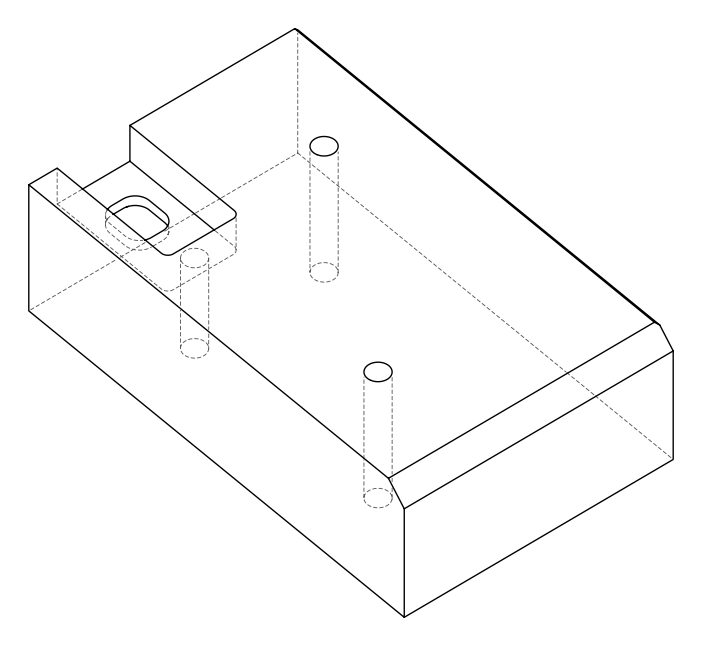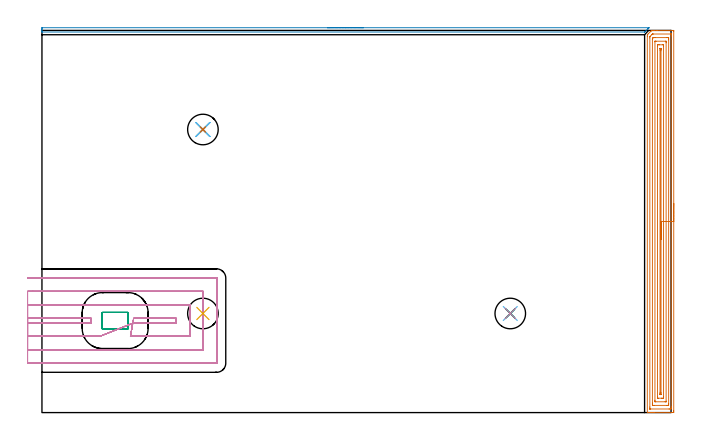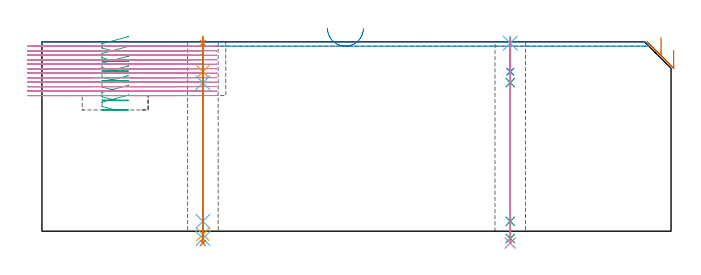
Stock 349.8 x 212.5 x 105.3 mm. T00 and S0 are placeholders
(PLAN: 13 operations, 10 tool changes, 41.7 min)
(1 AREA_MILL | FG_CHAMFER_SURFACE | UGT0205_001 | 10.39 min | 22961 mm3)
(2 AREA_MILL_1 | FG_CHAMFER_SURFACE_1 | UGT0205_001 | 2.85 min | 967 mm3)
(3 MILL_RECTANGULAR_POCKET | POCKET_RECTANGULAR_STRAIGHT | UGT0201_105 | Follow Part, ap 5.5, ae 75% | 1.6 min | 39077 mm3)
(4 MILL_SLOT | SLOT_PARTIAL_RECTANGULAR | NXT0201_013 | Follow Part, ap 2.5, ae 75% | 24.33 min | 144569 mm3)
(5 INDEXABLE_INSERT_DRILL_THROUGH_HOLE_FROM_SOLID | STEP1HOLE | NXT0302_005 | 0.32 min | 17105 mm3)
(6 SPOT_DRILL | STEP1HOLE_1 | NXT0321_9005460120000 | 0.03 min | 10 mm3)
(7 SPOT_DRILL_1 | STEP1HOLE_2 | NXT0321_9005460120000 | 0.03 min | 6 mm3)
(8 DRILL_BLIND_HOLE_INTO_CENTER | STEP1HOLE_1 | NXT0301_082 | 0.08 min | 1474 mm3)
(9 GUN_DRILL_THROUGH_HOLE | STEP1HOLE_1 | UGT0307_008 | 0.54 min | 8522 mm3)
(10 DRILL_TO_ENLARGE_THROUGH_HOLE | STEP1HOLE_1 | UGT0301_044 | 0.46 min | 13887 mm3)
(11 DRILL_BLIND_HOLE_INTO_CENTER_1 | STEP1HOLE_2 | NXT0301_082 | 0.08 min | 1443 mm3)
(12 GUN_DRILL_THROUGH_HOLE_1 | STEP1HOLE_2 | UGT0307_008 | 0.54 min | 8546 mm3)
(13 DRILL_TO_ENLARGE_THROUGH_HOLE_1 | STEP1HOLE_2 | UGT0301_044 | 0.46 min | 13865 mm3)
(TOOL UGT0205_001 | Chamfer Mill 20 x 3 x 45 deg. | D20 FL50 Z2)
(TOOL UGT0201_105 | End Mill 22 mm | D22 FL25 Z2)
(TOOL NXT0201_013 | ENDMILL 10mm | D10 FL30 Z4)
(TOOL NXT0302_005 | Index. Insert Drill 17mm [880-D1700L20-05] | D17 PA176 FL85 Z2)
(TOOL NXT0321_9005460120000 | NC Spot Drill, 142deg, 12mm, Carbide, Uncoated | D12 PA142 FL30 Z2)
(TOOL NXT0301_082 | Carbide Drill 11.1mm [860.1-1110-033A1-MM 2214] | D11.1 PA140 FL55 Z2)
(TOOL UGT0307_008 | Gun Drill 11 mm | D11 PA130 FL24 Z1)
(TOOL UGT0301_044 | Twist Drill 17 mm | D17 PA118 FL125 Z2)
(OP 1 AREA_MILL)
G17 G21 G94 G90
T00 M6
G54
G17 G0 G90 X351.3 Y116.25 S1061 M3
G43 Z115.3 H0
Z100.6
G94 G1 Y116.212 Z99.728 F250.
Y116.098 Z98.864
Y115.909 Z98.012
Y115.647 Z97.18
Y115.313 Z96.374
Y114.91 Z95.6
Y114.441 Z94.864
Y113.91 Z94.172
Y113.321 Z93.529
Y112.678 Z92.94
Y111.986 Z92.409
Y111.25 Z91.94
Y110.476 Z91.537
Y109.67 Z91.203
Y108.838 Z90.941
Y107.986 Z90.752
Y107.122 Z90.638
Y106.25 Z90.6
Y1.124
X351.299 Y0.594 Z90.601
X351.296 Y0.237 Z90.602
X351.293 Y0.01 Z90.605
X350.946 Y0.006 Z90.951
X350.364 Y0. Z91.533
X340.452 Z101.442
X339.868 Z102.03
X339.578 Z102.319
X338.993 Z102.904
X338.703 Z103.193
X338.123 Z103.777
X337.534 Z104.365
X336.954 Z104.945
X336.835 Z105.064
X336.717 Z105.175
X336.659 Z105.232
X336.603 Y0.01 Z105.288
X336.6 Y0.148 Z105.3
Y209.231
X336.607 Y210.101 Z105.293
X336.626 Y210.123 Z105.273
X336.954 Y210.456 Z104.943
X338.266 Y211.768 Z103.63
X338.405 Y211.906 Z103.493
X338.561 Y212.062 Z103.337
X338.703 Y212.205 Z103.192
X338.852 Y212.352 Z103.046
X338.989 Y212.49 Z102.9
X339.136 Y212.498 Z102.757
X339.357 Y212.5 Z102.542
X339.872 Z102.027
X340.452 Z101.443
X341.617 Z100.28
X342.201 Z99.693
X350.946 Z90.951
X351.242 Y212.496 Z90.655
X351.292 Y212.49 Z90.605
X351.299 Y212.438 Z90.599
X351.3 Y211.906 Z90.6
Y106.25
X349.886 Z92.014
Y3.269
X349.885 Y2.567 Z92.015
X349.883 Y2.377 Z92.017
X349.879 Y2.035 Z92.021
X349.558 Y2.009 Z92.342
X349.197 Y2.004 Z92.703
X348.692 Y2. Z93.208
X338.198 Y2.001 Z103.702
X338.064 Y2.004 Z103.836
X338.04 Y2.007 Z103.86
X338.021 Y2.012 Z103.879
X338.02 Y2.041 Z103.88
X338.016 Y2.186 Z103.884
X338.015 Y2.377 Z103.885
X338.014 Y3.079 Z103.886
X338.015 Y208.34 Z103.885
X338.019 Y209.037 Z103.881
X338.022 Y209.06 Z103.878
X338.031 Y209.074 Z103.869
X338.063 Y209.11 Z103.837
X338.181 Y209.232 Z103.719
X339.073 Y210.123 Z102.827
X339.329 Y210.376 Z102.571
X339.414 Y210.456 Z102.486
X339.444 Y210.483 Z102.456
X339.486 Y210.49 Z102.414
X339.578 Y210.493 Z102.322
X340.083 Y210.499 Z101.817
X349.702 Z92.198
X349.836 Y210.496 Z92.064
X349.86 Y210.493 Z92.04
X349.879 Y210.488 Z92.021
X349.88 Y210.459 Z92.02
X349.884 Y210.314 Z92.016
X349.885 Y210.123 Z92.015
X349.886 Y209.421 Z92.014
Y106.25
X348.472 Z93.428
X348.471 Y4.9 Z93.429
X348.466 Y4.16 Z93.434
X348.464 Y4.015 Z93.436
X348.322 Y4.01 Z93.578
X347.604 Y4.001 Z94.296
X347.448 Y4. Z94.452
X340.452 Z101.448
X339.732 Y4.003 Z102.168
X339.578 Y4.009 Z102.322
X339.435 Y4.018 Z102.465
X339.432 Y4.16 Z102.468
X339.43 Y4.311 Z102.47
X339.429 Y5.052 Z102.471
X339.428 Y5.204 Z102.472
X339.429 Y207.448 Z102.471
X339.43 Y207.599 Z102.47
X339.433 Y207.752 Z102.467
X339.441 Y208.03 Z102.459
X339.578 Y208.175 Z102.322
X339.658 Y208.258 Z102.242
X339.741 Y208.34 Z102.159
X339.886 Y208.475 Z102.014
X340.138 Y208.49 Z101.762
X340.297 Y208.498 Z101.603
X340.452 Y208.499 Z101.448
X341.169 Y208.5 Z100.731
X347.448 Z94.452
X348.168 Y208.497 Z93.732
X348.322 Y208.491 Z93.578
X348.465 Y208.482 Z93.435
X348.468 Y208.34 Z93.432
X348.47 Y208.19 Z93.43
X348.471 Y207.448 Z93.429
X348.472 Y207.296 Z93.428
Y106.25
X347.057 Z94.843
Y6.342
X347.055 Y6.177 Z94.845
X347.052 Y6.046 Z94.848
X347.05 Y6.013 Z94.85
X347.033 Y6.01 Z94.867
X346.983 Y6.006 Z94.917
X346.573 Y6. Z95.327
X346.518 Z95.382
X341.27 Y6.001 Z100.63
X340.924 Y6.01 Z100.976
X340.849 Y6.015 Z101.051
X340.846 Y6.066 Z101.054
X340.845 Y6.121 Z101.055
X340.843 Y6.436 Z101.057
Y6.835
Y206.158
X340.845 Y206.323 Z101.055
X340.848 Y206.454 Z101.052
X340.85 Y206.487 Z101.05
X340.867 Y206.49 Z101.033
X340.917 Y206.494 Z100.983
X341.327 Y206.5 Z100.573
X341.382 Z100.518
X346.63 Y206.499 Z95.27
X346.976 Y206.49 Z94.924
X347.051 Y206.485 Z94.849
X347.054 Y206.434 Z94.846
X347.055 Y206.379 Z94.845
X347.057 Y206.064 Z94.843
Y205.665
Y106.25
X345.643 Z96.257
X345.642 Y8.618 Z96.258
X345.636 Y8.201 Z96.264
X345.626 Y8.01 Z96.274
X345.428 Y8.003 Z96.472
X344.824 Y8.001 Z97.076
X344.556 Y8. Z97.344
X342.806 Y8.001 Z99.094
X342.365 Y8.01 Z99.535
X342.264 Y8.015 Z99.636
X342.257 Y8.618 Z99.643
X342.258 Y203.882 Z99.642
X342.264 Y204.299 Z99.636
X342.274 Y204.49 Z99.626
X342.472 Y204.497 Z99.428
X343.076 Y204.499 Z98.824
X343.344 Y204.5 Z98.556
X345.094 Y204.499 Z96.806
X345.535 Y204.49 Z96.365
X345.636 Y204.485 Z96.264
X345.643 Y203.882 Z96.257
Y106.25
X344.229 Z97.671
Y11.009
X344.227 Y10.402 Z97.673
X344.225 Y10.121 Z97.675
X344.222 Y10.025 Z97.678
X344.216 Y10.009 Z97.684
X344.196 Y10.006 Z97.704
X344.147 Y10.003 Z97.753
X343.95 Y10.001 Z97.95
X343.819 Y10.003 Z98.081
X343.714 Y10.007 Z98.186
X343.686 Y10.009 Z98.214
X343.678 Y10.038 Z98.222
X343.676 Y10.117 Z98.224
X343.673 Y10.402 Z98.227
X343.671 Y10.686 Z98.229
Y11.293
Y201.491
X343.673 Y202.099 Z98.227
X343.675 Y202.379 Z98.225
X343.678 Y202.475 Z98.222
X343.684 Y202.491 Z98.216
X343.704 Y202.494 Z98.196
X343.753 Y202.497 Z98.147
X343.95 Y202.499 Z97.95
X344.081 Y202.497 Z97.819
X344.186 Y202.493 Z97.714
X344.214 Y202.491 Z97.686
X344.222 Y202.462 Z97.678
X344.224 Y202.383 Z97.676
X344.227 Y202.099 Z97.673
X344.229 Y201.815 Z97.671
Y201.207
Y106.25
Y105.378 Z97.709
Y104.513 Z97.823
Y103.662 Z98.012
Y102.83 Z98.274
Y102.024 Z98.608
Y101.25 Z99.011
Y100.514 Z99.48
Y99.822 Z100.011
Y99.179 Z100.6
Y98.59 Z101.243
Y98.058 Z101.935
Y97.59 Z102.671
Y97.187 Z103.445
Y96.853 Z104.251
Y96.591 Z105.083
Y96.402 Z105.935
Y96.288 Z106.8
Y96.25 Z107.671
G0 Z115.3
M5
M2
(OP 2 AREA_MILL_1)
G17 G21 G94 G90
T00 M6
G54
G17 G0 G90 X158.75 Y214. S1061 M3
G43 Z115.3 H0
Z112.9
G94 G1 X158.788 Z112.028 F250.
X158.902 Z111.164
X159.091 Z110.312
X159.353 Z109.48
X159.687 Z108.674
X160.09 Z107.9
X160.558 Z107.164
X161.09 Z106.472
X161.679 Z105.829
X162.322 Z105.24
X163.014 Z104.709
X163.75 Z104.24
X164.524 Z103.837
X165.33 Z103.503
X166.162 Z103.241
X167.014 Z103.052
X167.878 Z102.938
X168.75 Z102.9
X337.354
X337.39 Y213.999 Z102.899
X337.48 Y213.991 Z102.898
X337.483 Y213.99 Z102.899
X337.463 Y213.958 Z102.932
X337.316 Y213.815 Z103.082
X337.175 Y213.673 Z103.223
X337.038 Y213.537 Z103.361
X336.869 Y213.368 Z103.53
X335.429 Y211.927 Z104.97
X335.153 Y211.653 Z105.247
X335.107 Y211.608 Z105.291
X335.097 Y211.604 Z105.295
X335.081 Y211.6 Z105.3
X0.183
X0.01 Y211.603 Z105.288
X0.003 Y211.732 Z105.16
X0. Y211.869 Z105.031
Y212.084 Z104.816
Y212.8 Z104.095
Y213.158 Z103.738
X0.002 Y213.673 Z103.224
X0.004 Y213.991 Z102.906
X0.019 Y213.993 Z102.904
X0.351 Y214. Z102.9
X168.75
X169.622 Z102.938
X170.486 Z103.052
X171.338 Z103.241
X172.17 Z103.503
X172.976 Z103.837
X173.75 Z104.24
X174.486 Z104.709
X175.178 Z105.24
X175.821 Z105.829
X176.41 Z106.472
X176.942 Z107.164
X177.41 Z107.9
X177.813 Z108.674
X178.147 Z109.48
X178.409 Z110.312
X178.598 Z111.164
X178.712 Z112.028
X178.75 Z112.9
G0 Z115.3
M5
M2
(OP 3 MILL_RECTANGULAR_POCKET)
G17 G21 G94 G90
T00 M6
G54
G17 G0 G90 X48. Y55.052 S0 M3
G43 Z115.3 H0
Z108.3
G94 G1 Y55.5 Z108.18 F250.
Y55.545 Z108.168
X47.945 Y55.645 Z108.137
X47.845 Y55.7 Z108.107
X33.555 Z104.278
X33.455 Y55.645 Z104.247
X33.4 Y55.545 Z104.217
Y46.755 Z101.861
X33.455 Y46.655 Z101.831
X33.555 Y46.6 Z101.8
X40.7 Z99.886
X47.8 F500.
G3 X48. Y46.8 R0.2
G1 Y55.5
G3 X47.8 Y55.7 R0.2
G1 X33.6
G3 X33.4 Y55.5 R0.2
G1 Y46.8
G3 X33.6 Y46.6 R0.2
G1 X40.7
X41.7
G0 X48. Y55.052 Z102.886
G1 Y55.5 Z102.766 F250.
Y55.545 Z102.754
X47.945 Y55.645 Z102.723
X47.845 Y55.7 Z102.692
X33.555 Z98.863
X33.455 Y55.645 Z98.833
X33.4 Y55.545 Z98.802
Y46.755 Z96.447
X33.455 Y46.655 Z96.416
X33.555 Y46.6 Z96.386
X33.6 Z96.374
X40.7 Z94.471
X47.8 F500.
G3 X48. Y46.8 R0.2
G1 Y55.5
G3 X47.8 Y55.7 R0.2
G1 X33.6
G3 X33.4 Y55.5 R0.2
G1 Y46.8
G3 X33.6 Y46.6 R0.2
G1 X40.7
X41.7
G0 X48. Y55.052 Z97.471
G1 Y55.5 Z97.351 F250.
Y55.545 Z97.339
X47.945 Y55.645 Z97.309
X47.845 Y55.7 Z97.278
X33.555 Z93.449
X33.455 Y55.645 Z93.419
X33.4 Y55.545 Z93.388
Y46.755 Z91.033
X33.455 Y46.655 Z91.002
X33.555 Y46.6 Z90.972
X40.7 Z89.057
X47.8 F500.
G3 X48. Y46.8 R0.2
G1 Y55.5
G3 X47.8 Y55.7 R0.2
G1 X33.6
G3 X33.4 Y55.5 R0.2
G1 Y46.8
G3 X33.6 Y46.6 R0.2
G1 X40.7
X41.7
G0 X48. Y55.052 Z92.057
G1 Y55.5 Z91.937 F250.
Y55.545 Z91.925
X47.945 Y55.645 Z91.894
X47.845 Y55.7 Z91.864
X33.555 Z88.035
X33.455 Y55.645 Z88.004
X33.4 Y55.545 Z87.974
Y46.755 Z85.618
X33.455 Y46.655 Z85.588
X33.555 Y46.6 Z85.557
X40.7 Z83.643
X47.8 F500.
G3 X48. Y46.8 R0.2
G1 Y55.5
G3 X47.8 Y55.7 R0.2
G1 X33.6
G3 X33.4 Y55.5 R0.2
G1 Y46.8
G3 X33.6 Y46.6 R0.2
G1 X40.7
X41.7
G0 X48. Y55.052 Z86.643
G1 Y55.5 Z86.523 F250.
Y55.545 Z86.511
X47.945 Y55.645 Z86.48
X47.845 Y55.7 Z86.45
X33.555 Z82.621
X33.455 Y55.645 Z82.59
X33.4 Y55.545 Z82.559
Y46.755 Z80.204
X33.455 Y46.655 Z80.174
X33.555 Y46.6 Z80.143
X40.7 Z78.229
X47.8 F500.
G3 X48. Y46.8 R0.2
G1 Y55.5
G3 X47.8 Y55.7 R0.2
G1 X33.6
G3 X33.4 Y55.5 R0.2
G1 Y46.8
G3 X33.6 Y46.6 R0.2
G1 X40.7
X41.7
G0 X48. Y55.052 Z81.229
G1 Y55.5 Z81.109 F250.
Y55.545 Z81.096
X47.945 Y55.645 Z81.066
X47.845 Y55.7 Z81.035
X33.555 Z77.206
X33.455 Y55.645 Z77.176
X33.4 Y55.545 Z77.145
Y46.755 Z74.79
X33.455 Y46.655 Z74.759
X33.555 Y46.6 Z74.729
X40.7 Z72.814
X47.8 F500.
G3 X48. Y46.8 R0.2
G1 Y55.5
G3 X47.8 Y55.7 R0.2
G1 X33.6
G3 X33.4 Y55.5 R0.2
G1 Y46.8
G3 X33.6 Y46.6 R0.2
G1 X40.7
X41.7
G0 X48. Y55.052 Z75.814
G1 Y55.5 Z75.694 F250.
Y55.545 Z75.682
X47.945 Y55.645 Z75.652
X47.845 Y55.7 Z75.621
X33.555 Z71.792
X33.455 Y55.645 Z71.761
X33.4 Y55.545 Z71.731
Y46.755 Z69.376
X33.455 Y46.655 Z69.345
X33.555 Y46.6 Z69.314
X40.7 Z67.4
X47.8 F500.
G3 X48. Y46.8 R0.2
G1 Y55.5
G3 X47.8 Y55.7 R0.2
G1 X33.6
G3 X33.4 Y55.5 R0.2
G1 Y46.8
G3 X33.6 Y46.6 R0.2
G1 X40.7
X41.7
G0 Z115.3
M5
M2
(OP 4 MILL_SLOT)
G17 G21 G94 G90
T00 M6
G54
G17 G0 G90 X-8. Y49.9 S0 M3
G43 Z115.3 H0
Z102.808
G94 G1 X-5. F250.
X27.4 F500.
Y52.4
X-5.
X-8. F250.
Y42.4
X-5.
X29.215 F500.
X32.215 F250.
X51. Y49.9 F500.
X54. F250.
X74.7 F500.
Y52.4
X54.
X51. F250.
X49.185 Y42.4 F500.
X52.185 F250.
X82.2 F500.
Y59.9
X52.183
X49.183 F250.
X32.216 F500.
X29.216 F250.
X-5. F500.
X-8. F250.
Y34.9
X-5.
X89.7 F500.
Y67.4
X-5.
X-8. F250.
Y27.4
X-5.
X97.1 F500.
X97.155 Y27.405
X97.195 Y27.445
X97.2 Y27.5
Y74.8
X97.195 Y74.855
X97.155 Y74.895
X97.1 Y74.9
X-5.
X-8. F250.
G0 Y49.9 Z100.317
G1 X-5.
X27.4 F500.
Y52.4
X-5.
X-8. F250.
Y42.4
X-5.
X29.215 F500.
X32.215 F250.
X51. Y49.9 F500.
X54. F250.
X74.7 F500.
Y52.4
X54.
X51. F250.
X49.185 Y42.4 F500.
X52.185 F250.
X82.2 F500.
Y59.9
X52.183
X49.183 F250.
X32.216 F500.
X29.216 F250.
X-5. F500.
X-8. F250.
Y34.9
X-5.
X89.7 F500.
Y67.4
X-5.
X-8. F250.
Y27.4
X-5.
X97.1 F500.
X97.155 Y27.405
X97.195 Y27.445
X97.2 Y27.5
Y74.8
X97.195 Y74.855
X97.155 Y74.895
X97.1 Y74.9
X-5.
X-8. F250.
G0 Y49.9 Z97.825
G1 X-5.
X27.4 F500.
Y52.4
X-5.
X-8. F250.
Y42.4
X-5.
X29.215 F500.
X32.215 F250.
X51. Y49.9 F500.
X54. F250.
X74.7 F500.
Y52.4
X54.
X51. F250.
X49.186 Y42.4 F500.
X52.186 F250.
X82.2 F500.
Y59.9
X52.183
X49.183 F250.
X32.216 F500.
X29.216 F250.
X-5. F500.
X-8. F250.
Y34.9
X-5.
X89.7 F500.
Y67.4
X-5.
X-8. F250.
Y27.4
X-5.
X97.1 F500.
X97.155 Y27.405
X97.195 Y27.445
X97.2 Y27.5
Y74.8
X97.195 Y74.855
X97.155 Y74.895
X97.1 Y74.9
X-5.
X-8. F250.
G0 Y49.9 Z95.333
G1 X-5.
X27.4 F500.
Y52.4
X-5.
X-8. F250.
Y42.4
X-5.
X29.215 F500.
X32.215 F250.
X51. Y49.9 F500.
X54. F250.
X74.7 F500.
Y52.4
X54.
X51. F250.
X49.186 Y42.4 F500.
X52.186 F250.
X82.2 F500.
Y59.9
X52.183
X49.183 F250.
X32.216 F500.
X29.216 F250.
X-5. F500.
X-8. F250.
Y34.9
X-5.
X89.7 F500.
Y67.4
X-5.
X-8. F250.
Y27.4
X-5.
X97.1 F500.
X97.155 Y27.405
X97.195 Y27.445
X97.2 Y27.5
Y74.8
X97.195 Y74.855
X97.155 Y74.895
X97.1 Y74.9
X-5.
X-8. F250.
G0 Y49.9 Z92.842
G1 X-5.
X27.4 F500.
Y52.4
X-5.
X-8. F250.
Y42.4
X-5.
X29.215 F500.
X32.215 F250.
X51. Y49.9 F500.
X54. F250.
X74.7 F500.
Y52.4
X54.
X51. F250.
X49.186 Y42.4 F500.
X52.186 F250.
X82.2 F500.
Y59.9
X52.183
X49.183 F250.
X32.216 F500.
X29.216 F250.
X-5. F500.
X-8. F250.
Y34.9
X-5.
X89.7 F500.
Y67.4
X-5.
X-8. F250.
Y27.4
X-5.
X97.1 F500.
X97.155 Y27.405
X97.195 Y27.445
X97.2 Y27.5
Y74.8
X97.195 Y74.855
X97.155 Y74.895
X97.1 Y74.9
X-5.
X-8. F250.
G0 Y49.9 Z90.35
G1 X-5.
X27.4 F500.
Y52.4
X-5.
X-8. F250.
Y42.4
X-5.
X29.215 F500.
X32.215 F250.
X51. Y49.9 F500.
X54. F250.
X74.7 F500.
Y52.4
X54.
X51. F250.
X49.186 Y42.4 F500.
X52.186 F250.
X82.2 F500.
Y59.9
X52.182
X49.182 F250.
X32.216 F500.
X29.216 F250.
X-5. F500.
X-8. F250.
Y34.9
X-5.
X89.7 F500.
Y67.4
X-5.
X-8. F250.
Y27.4
X-5.
X97.1 F500.
X97.155 Y27.405
X97.195 Y27.445
X97.2 Y27.5
Y74.8
X97.195 Y74.855
X97.155 Y74.895
X97.1 Y74.9
X-5.
X-8. F250.
G0 Y49.9 Z87.858
G1 X-5.
X27.4 F500.
Y52.4
X-5.
X-8. F250.
Y42.4
X-5.
X29.215 F500.
X32.215 F250.
X51. Y49.9 F500.
X54. F250.
X74.7 F500.
Y52.4
X54.
X51. F250.
X49.186 Y42.4 F500.
X52.186 F250.
X82.2 F500.
Y59.9
X52.182
X49.182 F250.
X32.216 F500.
X29.216 F250.
X-5. F500.
X-8. F250.
Y34.9
X-5.
X89.7 F500.
Y67.4
X-5.
X-8. F250.
Y27.4
X-5.
X97.1 F500.
X97.155 Y27.405
X97.195 Y27.445
X97.2 Y27.5
Y74.8
X97.195 Y74.855
X97.155 Y74.895
X97.1 Y74.9
X-5.
X-8. F250.
G0 Y49.9 Z85.367
G1 X-5.
X27.4 F500.
Y52.4
X-5.
X-8. F250.
Y42.4
X-5.
X29.215 F500.
X32.215 F250.
X51. Y49.9 F500.
X54. F250.
X74.7 F500.
Y52.4
X54.
X51. F250.
X49.186 Y42.4 F500.
X52.186 F250.
X82.2 F500.
Y59.9
X52.183
X49.183 F250.
X32.216 F500.
X29.216 F250.
X-5. F500.
X-8. F250.
Y34.9
X-5.
X89.7 F500.
Y67.4
X-5.
X-8. F250.
Y27.4
X-5.
X97.1 F500.
X97.155 Y27.405
X97.195 Y27.445
X97.2 Y27.5
Y74.8
X97.195 Y74.855
X97.155 Y74.895
X97.1 Y74.9
X-5.
X-8. F250.
G0 Y49.9 Z82.875
G1 X-5.
X27.4 F500.
Y52.4
X-5.
X-8. F250.
Y42.4
X-5.
X29.215 F500.
X32.215 F250.
X51. Y49.9 F500.
X54. F250.
X74.7 F500.
Y52.4
X54.
X51. F250.
X49.185 Y42.4 F500.
X52.185 F250.
X82.2 F500.
Y59.9
X52.183
X49.183 F250.
X32.216 F500.
X29.216 F250.
X-5. F500.
X-8. F250.
Y34.9
X-5.
X89.7 F500.
Y67.4
X-5.
X-8. F250.
Y27.4
X-5.
X97.1 F500.
X97.155 Y27.405
X97.195 Y27.445
X97.2 Y27.5
Y74.8
X97.195 Y74.855
X97.155 Y74.895
X97.1 Y74.9
X-5.
X-8. F250.
G0 Y49.9 Z80.383
G1 X-5.
X27.4 F500.
Y52.4
X-5.
X-8. F250.
Y42.4
X-5.
X29.215 F500.
X32.215 F250.
X51. Y49.9 F500.
X54. F250.
X74.7 F500.
Y52.4
X54.
X51. F250.
X49.185 Y42.4 F500.
X52.185 F250.
X82.2 F500.
Y59.9
X52.183
X49.183 F250.
X32.216 F500.
X29.216 F250.
X-5. F500.
X-8. F250.
Y34.9
X-5.
X89.7 F500.
Y67.4
X-5.
X-8. F250.
Y27.4
X-5.
X97.1 F500.
X97.155 Y27.405
X97.195 Y27.445
X97.2 Y27.5
Y74.8
X97.195 Y74.855
X97.155 Y74.895
X97.1 Y74.9
X-5.
X-8. F250.
G0 Y49.9 Z77.892
G1 X-5.
X27.4 F500.
Y52.4
X-5.
X-8. F250.
Y42.4
X-5.
X29.215 F500.
X32.215 F250.
X51. Y49.9 F500.
X54. F250.
X74.7 F500.
Y52.4
X54.
X51. F250.
X49.186 Y42.4 F500.
X52.186 F250.
X82.2 F500.
Y59.9
X52.183
X49.183 F250.
X32.216 F500.
X29.216 F250.
X-5. F500.
X-8. F250.
Y34.9
X-5.
X89.7 F500.
Y67.4
X-5.
X-8. F250.
Y27.4
X-5.
X97.1 F500.
X97.155 Y27.405
X97.195 Y27.445
X97.2 Y27.5
Y74.8
X97.195 Y74.855
X97.155 Y74.895
X97.1 Y74.9
X-5.
X-8. F250.
G0 Y49.9 Z75.4
G1 X-5.
X27.4 F500.
Y52.4
X-5.
X-8. F250.
Y42.4
X-5.
X29.215 F500.
X32.215 F250.
X51. Y49.9 F500.
X54. F250.
X74.7 F500.
Y52.4
X54.
X51. F250.
X49.186 Y42.4 F500.
X52.186 F250.
X82.2 F500.
Y59.9
X52.183
X49.183 F250.
X32.216 F500.
X29.216 F250.
X-5. F500.
X-8. F250.
Y34.9
X-5.
X89.7 F500.
Y67.4
X-5.
X-8. F250.
Y27.4
X-5.
X97.1 F500.
X97.155 Y27.405
X97.195 Y27.445
X97.2 Y27.5
Y74.8
X97.195 Y74.855
X97.155 Y74.895
X97.1 Y74.9
X-5.
X-8. F250.
G0 Z115.3
M5
M2
(OP 5 INDEXABLE_INSERT_DRILL_THROUGH_HOLE_FROM_SOLID)
G17 G21 G94 G90
T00 M6
G54
G17 G0 G90 X89.5 Y55.1 S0 M3
G43 Z115.3 H1
G94 G81 G98 Z-1.797 F250. R77.4
G80
M5
M2
(OP 6 SPOT_DRILL)
G17 G21 G94 G90
T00 M6
G54
G17 G0 G90 X260.4 Y55.1 S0 M3
G43 Z115.3 H0
G94 G81 G98 Z104.568 F250. R108.3
G80
M5
M2
(OP 7 SPOT_DRILL_1)
G17 G21 G94 G90
T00 M6
G54
G17 G0 G90 X89.5 Y157.4 S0 M3
G43 Z115.3 H0
G94 G81 G98 Z104.568 F250. R108.3
G80
M5
M2
(OP 8 DRILL_BLIND_HOLE_INTO_CENTER)
G17 G21 G94 G90
T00 M6
G54
G17 G0 G90 X260.4 Y55.1 S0 M3
G43 Z115.3 H1
G94 G81 G98 Z88.65 F250. R107.3
G80
M5
M2
(OP 9 GUN_DRILL_THROUGH_HOLE)
G17 G21 G94 G90
T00 M6
G54
G17 G0 G90 X260.4 Y55.1 M8
G43 Z115.3 H0
Z101.489
S716 M3
G94 G1 Z82.587 F125. M26
G4 X.084
Z5.5 F250.
G4 X.084
Z-4.065 F125.
G4 X.084
M5
M9
G0 Z101.489
Z115.3
M2
(OP 10 DRILL_TO_ENLARGE_THROUGH_HOLE)
G17 G21 G94 G90
T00 M6
G54
G17 G0 G90 X260.4 Y55.1 S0 M3
G43 Z115.3 H0
G94 G73 G98 Z-6.607 F250. Q15.987 R107.3
G80
M5
M2
(OP 11 DRILL_BLIND_HOLE_INTO_CENTER_1)
G17 G21 G94 G90
T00 M6
G54
G17 G0 G90 X89.5 Y157.4 S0 M3
G43 Z115.3 H1
G94 G81 G98 Z88.65 F250. R107.3
G80
M5
M2
(OP 12 GUN_DRILL_THROUGH_HOLE_1)
G17 G21 G94 G90
T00 M6
G54
G17 G0 G90 X89.5 Y157.4 M8
G43 Z115.3 H0
Z101.489
S716 M3
G94 G1 Z82.587 F125. M26
G4 X.084
Z5.5 F250.
G4 X.084
Z-4.065 F125.
G4 X.084
M5
M9
G0 Z101.489
Z115.3
M2
(OP 13 DRILL_TO_ENLARGE_THROUGH_HOLE_1)
G17 G21 G94 G90
T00 M6
G54
G17 G0 G90 X89.5 Y157.4 S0 M3
G43 Z115.3 H0
G94 G73 G98 Z-6.607 F250. Q15.987 R107.3
G80
M5
M2
